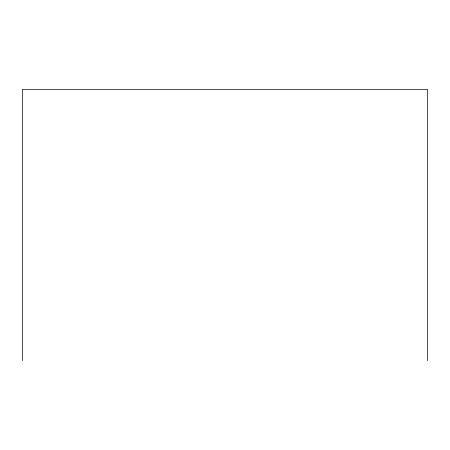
<?xml version="1.0" encoding="UTF-8"?>
<svg xmlns="http://www.w3.org/2000/svg" width="450" height="450" viewBox="0 0 450 450"><rect width="100%" height="100%" fill="white"/><g stroke="black" fill="none" stroke-linecap="round" stroke-linejoin="round"><path stroke-width="0.67" d="M427.5 360.664L427.5 89.336L22.5 89.336L22.5 360.664"/></g></svg>
